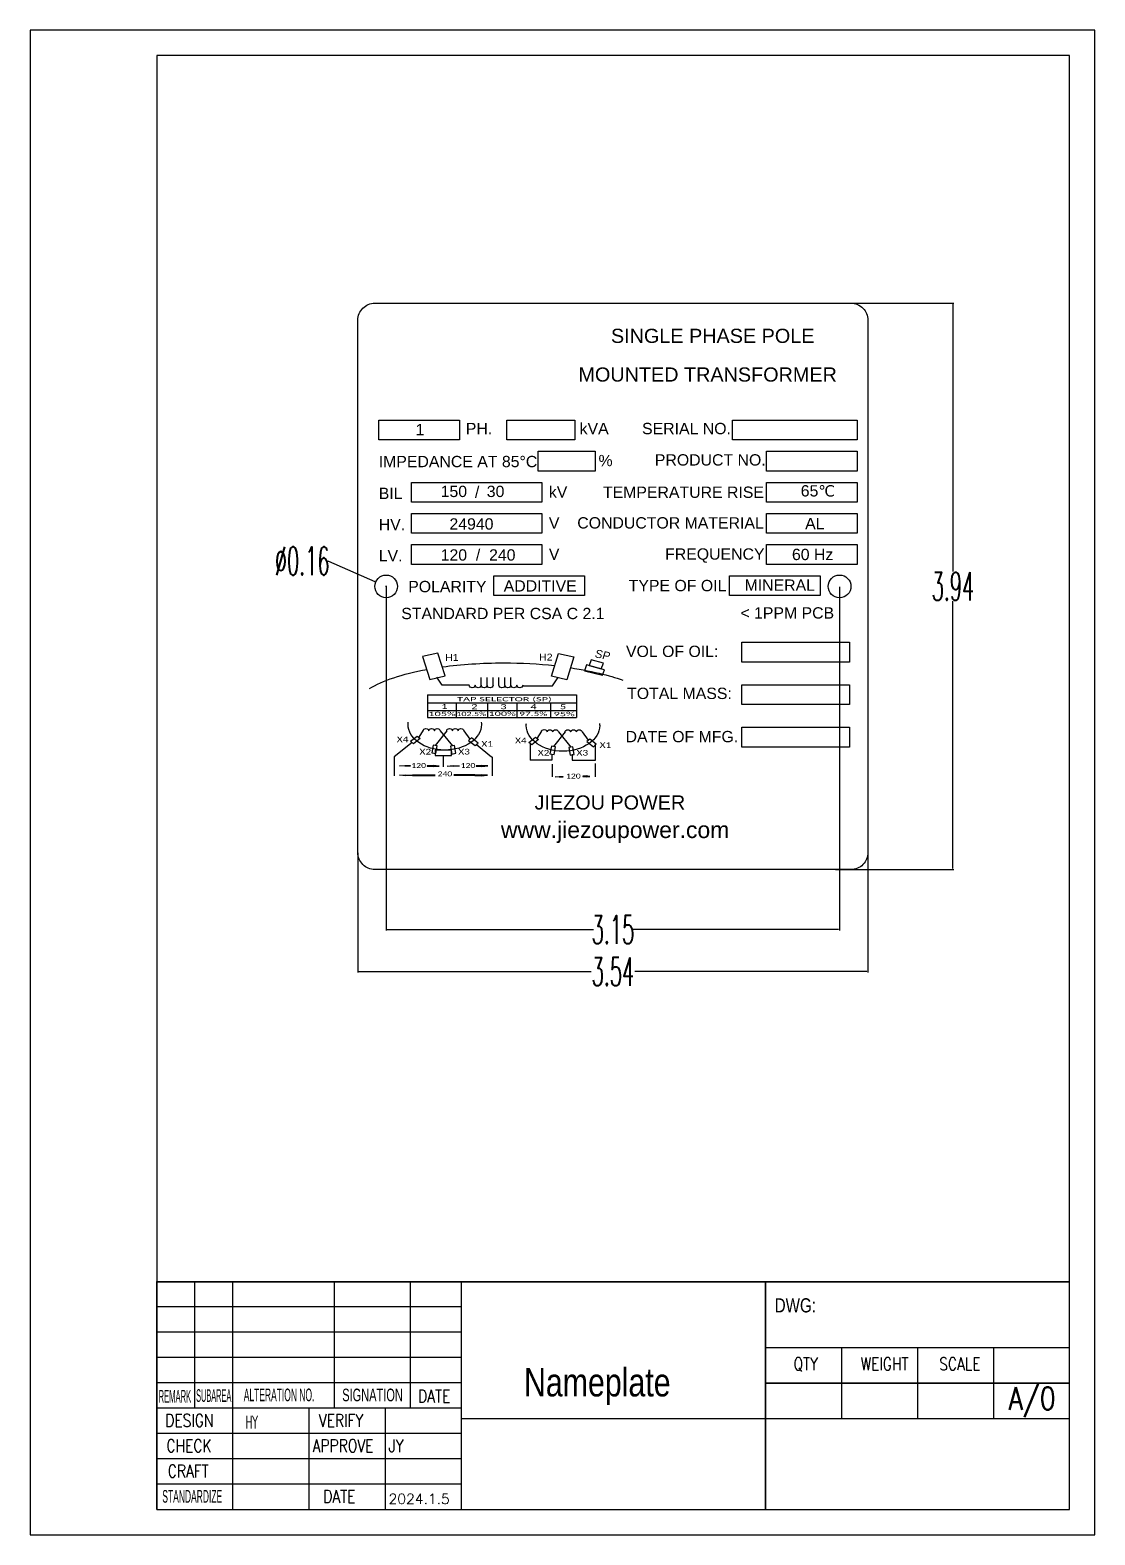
# Model space of a CAD drawing. Extents: x 4438 to 384502, y -178203 to -21188.
# Drawn here: x 377932.1 to 378119.9, y -171679 to -171413.3 of the extents above; entities that cross this region are included whole.
import ezdxf

# ---------------------------------------------------------------- set-up
doc = ezdxf.new("R2010")
doc.units = 0
doc.header["$LTSCALE"] = 8
doc.header["$MEASUREMENT"] = 0
doc.layers.get('0').update_dxf_attribs({"linetype": 'CONTINUOUS'})
doc.layers.get('DEFPOINTS').update_dxf_attribs({"linetype": 'CONTINUOUS'})
for name, color, linetype in [('C00-00-00', 7, 'CONTINUOUS'), ('INTE_THICK', 7, 'CONTINUOUS'), ('layer 1', 7, 'CONTINUOUS')]:
    doc.layers.add(name, color=color, linetype=linetype)
for name, color, linetype, lineweight in [('标注', 7, 'CONTINUOUS', 20), ('标注、文本', 3, 'CONTINUOUS', 25), ('粗实线层', 7, 'CONTINUOUS', 50)]:
    doc.layers.add(name, color=color, linetype=linetype, lineweight=lineweight)
doc.styles.add('1', font='arial.ttf', dxfattribs={"height": 1})
doc.styles.add('2', font='calibri.ttf', dxfattribs={"height": 1})
doc.styles.get("Standard").update_dxf_attribs({"font": 'txt.shx', "width": 0.5, "bigfont": 'intecad.shx'})
doc.styles.add('TEXTSTYLE_3', font='txt', dxfattribs={"width": 0.8})
doc.styles.add('TEXTSTYLE_4', font='txt', dxfattribs={"width": 0.65})
doc.styles.add('TEXTSTYLE_5', font='txt', dxfattribs={"width": 0.45})
doc.styles.add('TEXTSTYLE_7', font='txt', dxfattribs={"width": 0.75})
doc.dimstyles.new('文字', dxfattribs={"dimtxt": 5, "dimasz": 0.18, "dimexe": 0.18, "dimexo": 0.0625, "dimgap": 0.09, "dimtad": 0, "dimtih": 1, "dimtoh": 1, "dimdec": 4, "dimzin": 0, "dimdsep": 46, "dimtxsty": 'Standard', "dimcen": 0.09, "dimadec": 0, "dimazin": 0, "dimtfac": 1, "dimtdec": 4, "dimtofl": 0, "dimtmove": 0, "dimatfit": 3, "dimfxl": 0, "dimtolj": 1, "dimtzin": 0, "dimarcsym": 0})

# ---------------------------------------------------------------- blocks, each defined once
blk = doc.blocks.new('*D63')
at = {"layer": 'DEFPOINTS', "color": 0}
for p in [(377989.91, -171558.52), (378079.91, -171558.52), (378079.91, -171579.53)]:
    blk.add_point(p, dxfattribs=at)
at = {"layer": '标注', "color": 0, "lineweight": -2, "ltscale": 0.5}
for p, q in [((377989.91, -171558.59), (377989.91, -171579.71)), ((378079.91, -171558.59), (378079.91, -171579.71)), ((377990.09, -171579.53), (378031.07, -171579.53)), ((378079.73, -171579.53), (378038.75, -171579.53))]:
    blk.add_line(p, q, dxfattribs=at)
at = {"layer": '标注', "color": 0}
for points in [[(377990.09, -171579.5), (377990.09, -171579.56), (377989.91, -171579.53)], [(378079.73, -171579.56), (378079.73, -171579.5), (378079.91, -171579.53)]]:
    blk.add_solid(points, dxfattribs=at)
at = {"layer": '标注', "color": 0, "insert": (378034.91, -171579.53), "char_height": 5, "attachment_point": 5}
blk.add_mtext('\\A1;3.54', dxfattribs=at)
blk = doc.blocks.new('*D86')
at = {"layer": 'DEFPOINTS', "color": 0}
for p in [(378074.13, -171461.52), (378094.9, -171461.52), (378074.13, -171561.52)]:
    blk.add_point(p, dxfattribs=at)
at = {"layer": '标注', "color": 0, "lineweight": -2, "ltscale": 0.5}
for p, q in [((378074.19, -171461.52), (378095.08, -171461.52)), ((378094.9, -171461.7), (378094.9, -171508.93)), ((378094.9, -171561.34), (378094.9, -171514.11)), ((378074.19, -171561.52), (378095.08, -171561.52))]:
    blk.add_line(p, q, dxfattribs=at)
at = {"layer": '标注', "color": 0}
for points in [[(378094.93, -171461.7), (378094.87, -171461.7), (378094.9, -171461.52)], [(378094.87, -171561.34), (378094.93, -171561.34), (378094.9, -171561.52)]]:
    blk.add_solid(points, dxfattribs=at)
at = {"layer": '标注', "color": 0, "insert": (378094.9, -171511.52), "char_height": 5, "attachment_point": 5}
blk.add_mtext('\\A1;3.94', dxfattribs=at)
blk = doc.blocks.new('*D87')
at = {"layer": 'DEFPOINTS', "color": 0}
for p in [(377994.91, -171511.52), (378074.91, -171511.52), (378074.91, -171572.13)]:
    blk.add_point(p, dxfattribs=at)
at = {"layer": '标注', "color": 0, "lineweight": -2, "ltscale": 0.5}
for p, q in [((377994.91, -171511.59), (377994.91, -171572.31)), ((378074.91, -171511.59), (378074.91, -171572.31)), ((377995.09, -171572.13), (378031.48, -171572.13)), ((378074.73, -171572.13), (378038.33, -171572.13))]:
    blk.add_line(p, q, dxfattribs=at)
at = {"layer": '标注', "color": 0}
for points in [[(377995.09, -171572.1), (377995.09, -171572.16), (377994.91, -171572.13)], [(378074.73, -171572.16), (378074.73, -171572.1), (378074.91, -171572.13)]]:
    blk.add_solid(points, dxfattribs=at)
at = {"layer": '标注', "color": 0, "insert": (378034.91, -171572.13), "char_height": 5, "attachment_point": 5}
blk.add_mtext('\\A1;3.15', dxfattribs=at)
blk = doc.blocks.new('*D88')
at = {"layer": 'DEFPOINTS', "color": 0}
for p in [(377993.08, -171510.72), (377996.74, -171512.33)]:
    blk.add_point(p, dxfattribs=at)
at = {"layer": '标注', "color": 0, "lineweight": -2, "ltscale": 0.5}
for p, q in [((377984.56, -171507.06), (377984.74, -171507.06)), ((377984.74, -171507.06), (377992.91, -171510.65)), ((377994.82, -171511.52), (377995, -171511.52)), ((377994.91, -171511.61), (377994.91, -171511.43))]:
    blk.add_line(p, q, dxfattribs=at)
at = {"layer": '标注', "color": 0}
blk.add_solid([(377992.9, -171510.67), (377992.92, -171510.62), (377993.08, -171510.72)], dxfattribs=at)
at = {"layer": '标注', "color": 0, "insert": (377980.09, -171507.06), "char_height": 5, "attachment_point": 5}
blk.add_mtext('\\A1;%%C0.16', dxfattribs=at)

msp = doc.modelspace()

# ---------------------------------------------------------------- linework, layer by layer
for p, q in [((378002.181, -171530.69), (378002.181, -171534.7)), ((378002.181, -171532.112), (378028.516, -171532.112)), ((378007.294, -171534.7), (378007.294, -171532.112)), ((378012.815, -171534.7), (378012.815, -171532.112)), ((378018.002, -171534.7), (378018.002, -171532.112)), ((378023.901, -171532.112), (378023.901, -171534.7)), ((378002.181, -171533.441), (378028.516, -171533.441)), ((378002.181, -171534.7), (378028.516, -171534.7))]:
    msp.add_line(p, q)
at = {"color": 7, "linetype": 'Continuous'}
for p, q in [((377954.446, -171634.333), (378115.473, -171634.333)), ((377954.451, -171634.269), (378115.479, -171634.269)), ((377954.451, -171674.526), (377954.451, -171634.269)), ((377961.161, -171656.634), (377961.161, -171634.269)), ((377967.87, -171674.526), (377967.87, -171634.269)), ((377985.762, -171656.634), (377985.762, -171634.269)), ((377999.181, -171656.634), (377999.181, -171634.269)), ((378008.127, -171634.269), (378008.127, -171674.526)), ((378008.146, -171634.296), (378008.146, -171674.553)), ((378008.146, -171634.296), (378115.497, -171634.296)), ((378061.803, -171674.526), (378061.803, -171634.269)), ((378061.822, -171634.296), (378061.822, -171674.553)), ((378008.127, -171638.742), (377954.451, -171638.742)), ((378008.127, -171643.215), (377954.451, -171643.215)), ((378061.803, -171645.899), (378115.479, -171645.899)), ((378061.822, -171645.926), (378115.497, -171645.926)), ((378075.222, -171645.899), (378075.222, -171658.423)), ((378075.241, -171645.926), (378075.241, -171658.451)), ((378088.641, -171645.899), (378088.641, -171658.423)), ((378088.66, -171645.926), (378088.66, -171658.451)), ((378102.06, -171645.899), (378102.06, -171658.423)), ((378102.079, -171645.926), (378102.079, -171658.451)), ((378008.127, -171647.688), (377954.451, -171647.688)), ((378008.127, -171652.161), (377954.451, -171652.161)), ((378061.803, -171652.161), (378115.479, -171652.161)), ((378061.822, -171652.188), (378115.497, -171652.188)), ((378008.127, -171656.634), (377954.451, -171656.634)), ((377981.289, -171656.634), (377981.289, -171674.526)), ((377994.708, -171656.634), (377994.708, -171674.526)), ((378008.127, -171658.423), (378115.479, -171658.423)), ((378008.146, -171658.451), (378115.497, -171658.451)), ((378008.127, -171661.107), (377954.451, -171661.107)), ((378008.127, -171665.58), (377954.451, -171665.58)), ((378008.127, -171670.053), (377954.451, -171670.053))]:
    msp.add_line(p, q, dxfattribs=at)
at = {"color": 7}
msp.add_lwpolyline([(378002.181, -171530.69), (378028.516, -171530.69), (378028.516, -171534.7)], dxfattribs=at)
at = {"lineweight": 30}
for points in [[(378031.099, -171524.524), (378031.099, -171524.524), (378033.222, -171525.114), (378033.222, -171525.114), (378033.222, -171525.114), (378033.222, -171525.114), (378032.847, -171526.099), (378032.847, -171526.099), (378032.847, -171526.099), (378032.847, -171526.099), (378030.724, -171525.51), (378030.724, -171525.51), (378030.724, -171525.51), (378030.724, -171525.51), (378031.099, -171524.524), (378031.099, -171524.524)], [(378030.272, -171525.384), (378030.272, -171525.384), (378033.415, -171526.257), (378033.415, -171526.257), (378033.415, -171526.257), (378033.415, -171526.257), (378033.062, -171527.187), (378033.062, -171527.187), (378033.062, -171527.187), (378033.062, -171527.187), (378029.881, -171526.414), (378029.881, -171526.414), (378029.881, -171526.414), (378029.881, -171526.414), (378030.272, -171525.384), (378030.272, -171525.384)]]:
    msp.add_open_spline(points, degree=3, knots=[0, 0, 0, 0, 0.25, 0.25, 0.25, 0.25, 0.5, 0.5, 0.5, 0.5, 0.75, 0.75, 0.75, 0.75, 1, 1, 1, 1], dxfattribs=at)
at = {"layer": 'C00-00-00', "lineweight": 25}
msp.add_lwpolyline([(377992.907, -171461.523), (378076.907, -171461.523, -0.4142136), (378079.907, -171464.523), (378079.907, -171558.523, -0.4142136), (378076.907, -171561.523), (377992.907, -171561.523, -0.4142136), (377989.907, -171558.523), (377989.907, -171464.523, -0.4142136)], format="xyb", close=True, dxfattribs=at)
for points in [[(377993.619, -171482.162), (378007.864, -171482.162), (378007.864, -171485.662), (377993.619, -171485.662)], [(378016.199, -171482.162), (378028.199, -171482.162), (378028.199, -171485.662), (378016.199, -171485.662)], [(378056.013, -171482.162), (378078.013, -171482.162), (378078.013, -171485.662), (378056.013, -171485.662)], [(378021.752, -171487.662), (378031.752, -171487.662), (378031.752, -171491.162), (378021.752, -171491.162)], [(378062.013, -171487.662), (378078.013, -171487.662), (378078.013, -171491.162), (378062.013, -171491.162)], [(377999.354, -171493.162), (378022.354, -171493.162), (378022.354, -171496.662), (377999.354, -171496.662)], [(378062.013, -171493.162), (378078.013, -171493.162), (378078.013, -171496.662), (378062.013, -171496.662)], [(377999.354, -171498.662), (378022.354, -171498.662), (378022.354, -171502.162), (377999.354, -171502.162)], [(378062.013, -171498.662), (378078.013, -171498.662), (378078.013, -171502.162), (378062.013, -171502.162)], [(377999.354, -171504.162), (378022.354, -171504.162), (378022.354, -171507.662), (377999.354, -171507.662)], [(378062.013, -171504.162), (378078.013, -171504.162), (378078.013, -171507.662), (378062.013, -171507.662)], [(378013.927, -171509.662), (378029.927, -171509.662), (378029.927, -171513.162), (378013.927, -171513.162)], [(378055.475, -171509.662), (378071.475, -171509.662), (378071.475, -171513.162), (378055.475, -171513.162)], [(378057.638, -171521.401), (378076.638, -171521.401), (378076.638, -171524.901), (378057.638, -171524.901)], [(378057.638, -171528.901), (378076.638, -171528.901), (378076.638, -171532.401), (378057.638, -171532.401)], [(378057.638, -171536.401), (378076.638, -171536.401), (378076.638, -171539.901), (378057.638, -171539.901)]]:
    msp.add_lwpolyline(points, close=True, dxfattribs=at)
for centre in [(377994.907, -171511.523), (378074.907, -171511.523)]:
    msp.add_circle(centre, 2, dxfattribs=at)
at = {"layer": 'INTE_THICK'}
for p, q in [((378115.473, -171417.785), (377954.451, -171417.785)), ((377954.451, -171417.785), (377954.451, -171674.526)), ((378115.473, -171674.526), (378115.473, -171417.785)), ((377954.451, -171674.526), (378115.473, -171674.526))]:
    msp.add_line(p, q, dxfattribs=at)
at = {"layer": 'layer 1', "color": 7, "lineweight": 25}
for p, q in [((378011.683, -171528.989), (378011.683, -171527.622)), ((378012.733, -171528.984), (378012.733, -171527.616)), ((378013.757, -171528.984), (378013.757, -171527.616)), ((378014.807, -171528.984), (378014.807, -171527.616)), ((378015.857, -171528.984), (378015.857, -171527.616)), ((378016.907, -171528.989), (378016.907, -171527.622))]:
    msp.add_line(p, q, dxfattribs=at)
msp.add_lwpolyline([(378003.573, -171541.401), (378006.429, -171541.401), (378006.429, -171540.469), (378003.573, -171540.469), (378003.573, -171541.401)], close=True, dxfattribs=at)
for points, knots in [([(378001.331, -171523.927), (378001.331, -171523.927), (378004.032, -171523.308), (378004.032, -171523.308), (378004.032, -171523.308), (378004.032, -171523.308), (378005.299, -171527.349), (378005.299, -171527.349), (378005.299, -171527.349), (378005.299, -171527.349), (378002.598, -171527.968), (378002.598, -171527.968), (378002.598, -171527.968), (378002.598, -171527.968), (378001.331, -171523.927), (378001.331, -171523.927)], [0, 0, 0, 0, 0.25, 0.25, 0.25, 0.25, 0.5, 0.5, 0.5, 0.5, 0.75, 0.75, 0.75, 0.75, 1, 1, 1, 1]), ([(378024.053, -171527.407), (378024.053, -171527.407), (378026.754, -171528.026), (378026.754, -171528.026), (378026.754, -171528.026), (378026.754, -171528.026), (378028.021, -171523.985), (378028.021, -171523.985), (378028.021, -171523.985), (378028.021, -171523.985), (378025.32, -171523.366), (378025.32, -171523.366), (378025.32, -171523.366), (378025.32, -171523.366), (378024.053, -171527.407), (378024.053, -171527.407)], [0, 0, 0, 0, 0.25, 0.25, 0.25, 0.25, 0.5, 0.5, 0.5, 0.5, 0.75, 0.75, 0.75, 0.75, 1, 1, 1, 1]), ([(378004.851, -171525.744), (378008.143, -171525.292), (378011.798, -171525.04), (378015.646, -171525.04), (378015.646, -171525.04), (378018.794, -171525.04), (378021.812, -171525.208), (378024.608, -171525.517)], [0, 0, 0, 0, 0.5, 0.5, 0.5, 0.5, 1, 1, 1, 1]), ([(378010.612, -171528.984), (378010.612, -171529.232), (378010.378, -171529.432), (378010.088, -171529.432), (378010.088, -171529.432), (378009.798, -171529.432), (378009.564, -171529.232), (378009.564, -171528.984)], [0, 0, 0, 0, 0.5, 0.5, 0.5, 0.5, 1, 1, 1, 1]), ([(378011.661, -171528.984), (378011.661, -171529.232), (378011.426, -171529.432), (378011.137, -171529.432), (378011.137, -171529.432), (378010.847, -171529.432), (378010.612, -171529.232), (378010.612, -171528.984)], [0, 0, 0, 0, 0.5, 0.5, 0.5, 0.5, 1, 1, 1, 1]), ([(378012.71, -171528.984), (378012.71, -171529.232), (378012.475, -171529.432), (378012.185, -171529.432), (378012.185, -171529.432), (378011.896, -171529.432), (378011.661, -171529.232), (378011.661, -171528.984)], [0, 0, 0, 0, 0.5, 0.5, 0.5, 0.5, 1, 1, 1, 1]), ([(378013.758, -171528.984), (378013.758, -171529.232), (378013.524, -171529.432), (378013.234, -171529.432), (378013.234, -171529.432), (378012.945, -171529.432), (378012.71, -171529.232), (378012.71, -171528.984)], [0, 0, 0, 0, 0.5, 0.5, 0.5, 0.5, 1, 1, 1, 1]), ([(378015.856, -171528.984), (378015.856, -171529.232), (378015.621, -171529.432), (378015.331, -171529.432), (378015.331, -171529.432), (378015.042, -171529.432), (378014.807, -171529.232), (378014.807, -171528.984)], [0, 0, 0, 0, 0.5, 0.5, 0.5, 0.5, 1, 1, 1, 1]), ([(378016.904, -171528.984), (378016.904, -171529.232), (378016.67, -171529.432), (378016.38, -171529.432), (378016.38, -171529.432), (378016.091, -171529.432), (378015.856, -171529.232), (378015.856, -171528.984)], [0, 0, 0, 0, 0.5, 0.5, 0.5, 0.5, 1, 1, 1, 1]), ([(378017.953, -171528.984), (378017.953, -171529.232), (378017.718, -171529.432), (378017.429, -171529.432), (378017.429, -171529.432), (378017.139, -171529.432), (378016.904, -171529.232), (378016.904, -171528.984)], [0, 0, 0, 0, 0.5, 0.5, 0.5, 0.5, 1, 1, 1, 1]), ([(378019.002, -171528.984), (378019.002, -171529.232), (378018.767, -171529.432), (378018.477, -171529.432), (378018.477, -171529.432), (378018.188, -171529.432), (378017.953, -171529.232), (378017.953, -171528.984)], [0, 0, 0, 0, 0.5, 0.5, 0.5, 0.5, 1, 1, 1, 1]), ([(378011.691, -171535.527), (378011.705, -171535.648), (378011.712, -171535.771), (378011.712, -171535.895), (378011.712, -171535.895), (378011.712, -171538.4), (378008.813, -171540.431), (378005.239, -171540.431), (378005.239, -171540.431), (378001.664, -171540.431), (377998.766, -171538.4), (377998.766, -171535.895), (377998.766, -171535.895), (377998.766, -171535.771), (377998.773, -171535.648), (377998.787, -171535.527)], [0, 0, 0, 0, 0.25, 0.25, 0.25, 0.25, 0.5, 0.5, 0.5, 0.5, 0.75, 0.75, 0.75, 0.75, 1, 1, 1, 1]), ([(378001.427, -171537.018), (378001.427, -171536.799), (378001.652, -171536.621), (378001.93, -171536.621), (378001.93, -171536.621), (378002.208, -171536.621), (378002.434, -171536.799), (378002.434, -171537.018)], [0, 0, 0, 0, 0.5, 0.5, 0.5, 0.5, 1, 1, 1, 1]), ([(378002.418, -171537.029), (378002.418, -171536.81), (378002.644, -171536.632), (378002.922, -171536.632), (378002.922, -171536.632), (378003.2, -171536.632), (378003.425, -171536.81), (378003.425, -171537.029)], [0, 0, 0, 0, 0.5, 0.5, 0.5, 0.5, 1, 1, 1, 1]), ([(378003.425, -171537.029), (378003.425, -171536.81), (378003.651, -171536.632), (378003.929, -171536.632), (378003.929, -171536.632), (378004.207, -171536.632), (378004.432, -171536.81), (378004.432, -171537.029)], [0, 0, 0, 0, 0.5, 0.5, 0.5, 0.5, 1, 1, 1, 1]), ([(378005.598, -171537.029), (378005.598, -171536.81), (378005.824, -171536.632), (378006.102, -171536.632), (378006.102, -171536.632), (378006.38, -171536.632), (378006.605, -171536.81), (378006.605, -171537.029)], [0, 0, 0, 0, 0.5, 0.5, 0.5, 0.5, 1, 1, 1, 1]), ([(378006.59, -171537.04), (378006.59, -171536.821), (378006.815, -171536.643), (378007.093, -171536.643), (378007.093, -171536.643), (378007.372, -171536.643), (378007.597, -171536.821), (378007.597, -171537.04)], [0, 0, 0, 0, 0.5, 0.5, 0.5, 0.5, 1, 1, 1, 1]), ([(378007.597, -171537.04), (378007.597, -171536.821), (378007.822, -171536.643), (378008.1, -171536.643), (378008.1, -171536.643), (378008.379, -171536.643), (378008.604, -171536.821), (378008.604, -171537.04)], [0, 0, 0, 0, 0.5, 0.5, 0.5, 0.5, 1, 1, 1, 1]), ([(378032.556, -171535.724), (378032.57, -171535.846), (378032.577, -171535.968), (378032.577, -171536.092), (378032.577, -171536.092), (378032.577, -171538.597), (378029.678, -171540.629), (378026.103, -171540.629), (378026.103, -171540.629), (378022.529, -171540.629), (378019.63, -171538.597), (378019.63, -171536.092), (378019.63, -171536.092), (378019.63, -171535.968), (378019.637, -171535.846), (378019.651, -171535.724)], [0, 0, 0, 0, 0.25, 0.25, 0.25, 0.25, 0.5, 0.5, 0.5, 0.5, 0.75, 0.75, 0.75, 0.75, 1, 1, 1, 1]), ([(378022.291, -171537.216), (378022.291, -171536.996), (378022.517, -171536.819), (378022.795, -171536.819), (378022.795, -171536.819), (378023.073, -171536.819), (378023.298, -171536.996), (378023.298, -171537.216)], [0, 0, 0, 0, 0.5, 0.5, 0.5, 0.5, 1, 1, 1, 1]), ([(378023.283, -171537.226), (378023.283, -171537.007), (378023.508, -171536.829), (378023.786, -171536.829), (378023.786, -171536.829), (378024.064, -171536.829), (378024.29, -171537.007), (378024.29, -171537.226)], [0, 0, 0, 0, 0.5, 0.5, 0.5, 0.5, 1, 1, 1, 1]), ([(378024.29, -171537.226), (378024.29, -171537.007), (378024.515, -171536.829), (378024.793, -171536.829), (378024.793, -171536.829), (378025.072, -171536.829), (378025.297, -171537.007), (378025.297, -171537.226)], [0, 0, 0, 0, 0.5, 0.5, 0.5, 0.5, 1, 1, 1, 1]), ([(378026.463, -171537.226), (378026.463, -171537.007), (378026.689, -171536.829), (378026.967, -171536.829), (378026.967, -171536.829), (378027.245, -171536.829), (378027.47, -171537.007), (378027.47, -171537.226)], [0, 0, 0, 0, 0.5, 0.5, 0.5, 0.5, 1, 1, 1, 1]), ([(378027.455, -171537.237), (378027.455, -171537.018), (378027.68, -171536.84), (378027.958, -171536.84), (378027.958, -171536.84), (378028.236, -171536.84), (378028.462, -171537.018), (378028.462, -171537.237)], [0, 0, 0, 0, 0.5, 0.5, 0.5, 0.5, 1, 1, 1, 1]), ([(378028.462, -171537.237), (378028.462, -171537.018), (378028.687, -171536.84), (378028.965, -171536.84), (378028.965, -171536.84), (378029.243, -171536.84), (378029.469, -171537.018), (378029.469, -171537.237)], [0, 0, 0, 0, 0.5, 0.5, 0.5, 0.5, 1, 1, 1, 1]), ([(378000.902, -171538.387), (378000.902, -171538.387), (378000.378, -171537.947), (378000.378, -171537.947), (378000.378, -171537.947), (378000.378, -171537.947), (377999.21, -171538.869), (377999.21, -171538.869), (377999.21, -171538.869), (377999.21, -171538.869), (377999.734, -171539.309), (377999.734, -171539.309), (377999.734, -171539.309), (377999.734, -171539.309), (378000.902, -171538.387), (378000.902, -171538.387)], [0, 0, 0, 0, 0.25, 0.25, 0.25, 0.25, 0.5, 0.5, 0.5, 0.5, 0.75, 0.75, 0.75, 0.75, 1, 1, 1, 1]), ([(378003.185, -171539.546), (378003.185, -171539.546), (378003.894, -171539.671), (378003.894, -171539.671), (378003.894, -171539.671), (378003.894, -171539.671), (378003.653, -171541.036), (378003.653, -171541.036), (378003.653, -171541.036), (378003.653, -171541.036), (378002.945, -171540.911), (378002.945, -171540.911), (378002.945, -171540.911), (378002.945, -171540.911), (378003.185, -171539.546), (378003.185, -171539.546)], [0, 0, 0, 0, 0.25, 0.25, 0.25, 0.25, 0.5, 0.5, 0.5, 0.5, 0.75, 0.75, 0.75, 0.75, 1, 1, 1, 1]), ([(378006.272, -171539.765), (378006.272, -171539.765), (378006.981, -171539.64), (378006.981, -171539.64), (378006.981, -171539.64), (378006.981, -171539.64), (378007.221, -171541.005), (378007.221, -171541.005), (378007.221, -171541.005), (378007.221, -171541.005), (378006.513, -171541.13), (378006.513, -171541.13), (378006.513, -171541.13), (378006.513, -171541.13), (378006.272, -171539.765), (378006.272, -171539.765)], [0, 0, 0, 0, 0.25, 0.25, 0.25, 0.25, 0.5, 0.5, 0.5, 0.5, 0.75, 0.75, 0.75, 0.75, 1, 1, 1, 1]), ([(378009.428, -171538.721), (378009.428, -171538.721), (378009.953, -171538.281), (378009.953, -171538.281), (378009.953, -171538.281), (378009.953, -171538.281), (378011.121, -171539.202), (378011.121, -171539.202), (378011.121, -171539.202), (378011.121, -171539.202), (378010.597, -171539.642), (378010.597, -171539.642), (378010.597, -171539.642), (378010.597, -171539.642), (378009.428, -171538.721), (378009.428, -171538.721)], [0, 0, 0, 0, 0.25, 0.25, 0.25, 0.25, 0.5, 0.5, 0.5, 0.5, 0.75, 0.75, 0.75, 0.75, 1, 1, 1, 1]), ([(378021.767, -171538.585), (378021.767, -171538.585), (378021.242, -171538.145), (378021.242, -171538.145), (378021.242, -171538.145), (378021.242, -171538.145), (378020.074, -171539.066), (378020.074, -171539.066), (378020.074, -171539.066), (378020.074, -171539.066), (378020.599, -171539.506), (378020.599, -171539.506), (378020.599, -171539.506), (378020.599, -171539.506), (378021.767, -171538.585), (378021.767, -171538.585)], [0, 0, 0, 0, 0.25, 0.25, 0.25, 0.25, 0.5, 0.5, 0.5, 0.5, 0.75, 0.75, 0.75, 0.75, 1, 1, 1, 1]), ([(378024.05, -171539.743), (378024.05, -171539.743), (378024.758, -171539.868), (378024.758, -171539.868), (378024.758, -171539.868), (378024.758, -171539.868), (378024.518, -171541.233), (378024.518, -171541.233), (378024.518, -171541.233), (378024.518, -171541.233), (378023.809, -171541.108), (378023.809, -171541.108), (378023.809, -171541.108), (378023.809, -171541.108), (378024.05, -171539.743), (378024.05, -171539.743)], [0, 0, 0, 0, 0.25, 0.25, 0.25, 0.25, 0.5, 0.5, 0.5, 0.5, 0.75, 0.75, 0.75, 0.75, 1, 1, 1, 1]), ([(378027.137, -171539.962), (378027.137, -171539.962), (378027.845, -171539.838), (378027.845, -171539.838), (378027.845, -171539.838), (378027.845, -171539.838), (378028.086, -171541.203), (378028.086, -171541.203), (378028.086, -171541.203), (378028.086, -171541.203), (378027.378, -171541.327), (378027.378, -171541.327), (378027.378, -171541.327), (378027.378, -171541.327), (378027.137, -171539.962), (378027.137, -171539.962)], [0, 0, 0, 0, 0.25, 0.25, 0.25, 0.25, 0.5, 0.5, 0.5, 0.5, 0.75, 0.75, 0.75, 0.75, 1, 1, 1, 1]), ([(378030.293, -171538.918), (378030.293, -171538.918), (378030.817, -171538.478), (378030.817, -171538.478), (378030.817, -171538.478), (378030.817, -171538.478), (378031.985, -171539.4), (378031.985, -171539.4), (378031.985, -171539.4), (378031.985, -171539.4), (378031.461, -171539.839), (378031.461, -171539.839), (378031.461, -171539.839), (378031.461, -171539.839), (378030.293, -171538.918), (378030.293, -171538.918)], [0, 0, 0, 0, 0.25, 0.25, 0.25, 0.25, 0.5, 0.5, 0.5, 0.5, 0.75, 0.75, 0.75, 0.75, 1, 1, 1, 1]), ([(377999.133, -171543.174), (377999.133, -171543.174), (377998.189, -171543.174), (377998.189, -171543.174), (377998.189, -171543.174), (377998.189, -171543.174), (377998.189, -171543.134), (377998.189, -171543.134), (377998.189, -171543.134), (377998.189, -171543.134), (377997.244, -171543.215), (377997.244, -171543.215), (377997.244, -171543.215), (377997.244, -171543.215), (377998.189, -171543.296), (377998.189, -171543.296), (377998.189, -171543.296), (377998.189, -171543.296), (377998.189, -171543.255), (377998.189, -171543.255), (377998.189, -171543.255), (377998.189, -171543.255), (377999.133, -171543.255), (377999.133, -171543.255), (377999.133, -171543.255), (377999.133, -171543.255), (377999.133, -171543.174), (377999.133, -171543.174)], [0, 0, 0, 0, 0.1428571, 0.1428571, 0.1428571, 0.1428571, 0.2857143, 0.2857143, 0.2857143, 0.2857143, 0.4285714, 0.4285714, 0.4285714, 0.4285714, 0.5714286, 0.5714286, 0.5714286, 0.5714286, 0.7142857, 0.7142857, 0.7142857, 0.7142857, 0.8571429, 0.8571429, 0.8571429, 0.8571429, 1, 1, 1, 1]), ([(377999.485, -171544.846), (377999.485, -171544.846), (377998.376, -171544.846), (377998.376, -171544.846), (377998.376, -171544.846), (377998.376, -171544.846), (377998.376, -171544.805), (377998.376, -171544.805), (377998.376, -171544.805), (377998.376, -171544.805), (377997.268, -171544.887), (377997.268, -171544.887), (377997.268, -171544.887), (377997.268, -171544.887), (377998.376, -171544.968), (377998.376, -171544.968), (377998.376, -171544.968), (377998.376, -171544.968), (377998.376, -171544.927), (377998.376, -171544.927), (377998.376, -171544.927), (377998.376, -171544.927), (377999.485, -171544.927), (377999.485, -171544.927), (377999.485, -171544.927), (377999.485, -171544.927), (377999.485, -171544.846), (377999.485, -171544.846)], [0, 0, 0, 0, 0.1428571, 0.1428571, 0.1428571, 0.1428571, 0.2857143, 0.2857143, 0.2857143, 0.2857143, 0.4285714, 0.4285714, 0.4285714, 0.4285714, 0.5714286, 0.5714286, 0.5714286, 0.5714286, 0.7142857, 0.7142857, 0.7142857, 0.7142857, 0.8571429, 0.8571429, 0.8571429, 0.8571429, 1, 1, 1, 1]), ([(378002.116, -171543.204), (378002.116, -171543.204), (378003.177, -171543.204), (378003.177, -171543.204), (378003.177, -171543.204), (378003.177, -171543.204), (378003.177, -171543.163), (378003.177, -171543.163), (378003.177, -171543.163), (378003.177, -171543.163), (378004.237, -171543.245), (378004.237, -171543.245), (378004.237, -171543.245), (378004.237, -171543.245), (378003.177, -171543.326), (378003.177, -171543.326), (378003.177, -171543.326), (378003.177, -171543.326), (378003.177, -171543.285), (378003.177, -171543.285), (378003.177, -171543.285), (378003.177, -171543.285), (378002.116, -171543.285), (378002.116, -171543.285), (378002.116, -171543.285), (378002.116, -171543.285), (378002.116, -171543.204), (378002.116, -171543.204)], [0, 0, 0, 0, 0.1428571, 0.1428571, 0.1428571, 0.1428571, 0.2857143, 0.2857143, 0.2857143, 0.2857143, 0.4285714, 0.4285714, 0.4285714, 0.4285714, 0.5714286, 0.5714286, 0.5714286, 0.5714286, 0.7142857, 0.7142857, 0.7142857, 0.7142857, 0.8571429, 0.8571429, 0.8571429, 0.8571429, 1, 1, 1, 1]), ([(378007.792, -171543.217), (378007.792, -171543.217), (378006.732, -171543.217), (378006.732, -171543.217), (378006.732, -171543.217), (378006.732, -171543.217), (378006.732, -171543.176), (378006.732, -171543.176), (378006.732, -171543.176), (378006.732, -171543.176), (378005.672, -171543.258), (378005.672, -171543.258), (378005.672, -171543.258), (378005.672, -171543.258), (378006.732, -171543.339), (378006.732, -171543.339), (378006.732, -171543.339), (378006.732, -171543.339), (378006.732, -171543.298), (378006.732, -171543.298), (378006.732, -171543.298), (378006.732, -171543.298), (378007.792, -171543.298), (378007.792, -171543.298), (378007.792, -171543.298), (378007.792, -171543.298), (378007.792, -171543.217), (378007.792, -171543.217)], [0, 0, 0, 0, 0.1428571, 0.1428571, 0.1428571, 0.1428571, 0.2857143, 0.2857143, 0.2857143, 0.2857143, 0.4285714, 0.4285714, 0.4285714, 0.4285714, 0.5714286, 0.5714286, 0.5714286, 0.5714286, 0.7142857, 0.7142857, 0.7142857, 0.7142857, 0.8571429, 0.8571429, 0.8571429, 0.8571429, 1, 1, 1, 1]), ([(378010.574, -171544.838), (378010.574, -171544.838), (378011.682, -171544.838), (378011.682, -171544.838), (378011.682, -171544.838), (378011.682, -171544.838), (378011.682, -171544.798), (378011.682, -171544.798), (378011.682, -171544.798), (378011.682, -171544.798), (378012.791, -171544.879), (378012.791, -171544.879), (378012.791, -171544.879), (378012.791, -171544.879), (378011.682, -171544.96), (378011.682, -171544.96), (378011.682, -171544.96), (378011.682, -171544.96), (378011.682, -171544.919), (378011.682, -171544.919), (378011.682, -171544.919), (378011.682, -171544.919), (378010.574, -171544.919), (378010.574, -171544.919), (378010.574, -171544.919), (378010.574, -171544.919), (378010.574, -171544.838), (378010.574, -171544.838)], [0, 0, 0, 0, 0.1428571, 0.1428571, 0.1428571, 0.1428571, 0.2857143, 0.2857143, 0.2857143, 0.2857143, 0.4285714, 0.4285714, 0.4285714, 0.4285714, 0.5714286, 0.5714286, 0.5714286, 0.5714286, 0.7142857, 0.7142857, 0.7142857, 0.7142857, 0.8571429, 0.8571429, 0.8571429, 0.8571429, 1, 1, 1, 1]), ([(378010.775, -171543.187), (378010.775, -171543.187), (378011.798, -171543.187), (378011.798, -171543.187), (378011.798, -171543.187), (378011.798, -171543.187), (378011.798, -171543.147), (378011.798, -171543.147), (378011.798, -171543.147), (378011.798, -171543.147), (378012.821, -171543.228), (378012.821, -171543.228), (378012.821, -171543.228), (378012.821, -171543.228), (378011.798, -171543.309), (378011.798, -171543.309), (378011.798, -171543.309), (378011.798, -171543.309), (378011.798, -171543.268), (378011.798, -171543.268), (378011.798, -171543.268), (378011.798, -171543.268), (378010.775, -171543.268), (378010.775, -171543.268), (378010.775, -171543.268), (378010.775, -171543.268), (378010.775, -171543.187), (378010.775, -171543.187)], [0, 0, 0, 0, 0.1428571, 0.1428571, 0.1428571, 0.1428571, 0.2857143, 0.2857143, 0.2857143, 0.2857143, 0.4285714, 0.4285714, 0.4285714, 0.4285714, 0.5714286, 0.5714286, 0.5714286, 0.5714286, 0.7142857, 0.7142857, 0.7142857, 0.7142857, 0.8571429, 0.8571429, 0.8571429, 0.8571429, 1, 1, 1, 1]), ([(378026.103, -171545.115), (378026.103, -171545.115), (378025.415, -171545.115), (378025.415, -171545.115), (378025.415, -171545.115), (378025.415, -171545.115), (378025.415, -171545.074), (378025.415, -171545.074), (378025.415, -171545.074), (378025.415, -171545.074), (378024.726, -171545.156), (378024.726, -171545.156), (378024.726, -171545.156), (378024.726, -171545.156), (378025.415, -171545.237), (378025.415, -171545.237), (378025.415, -171545.237), (378025.415, -171545.237), (378025.415, -171545.196), (378025.415, -171545.196), (378025.415, -171545.196), (378025.415, -171545.196), (378026.103, -171545.196), (378026.103, -171545.196), (378026.103, -171545.196), (378026.103, -171545.196), (378026.103, -171545.115), (378026.103, -171545.115)], [0, 0, 0, 0, 0.1428571, 0.1428571, 0.1428571, 0.1428571, 0.2857143, 0.2857143, 0.2857143, 0.2857143, 0.4285714, 0.4285714, 0.4285714, 0.4285714, 0.5714286, 0.5714286, 0.5714286, 0.5714286, 0.7142857, 0.7142857, 0.7142857, 0.7142857, 0.8571429, 0.8571429, 0.8571429, 0.8571429, 1, 1, 1, 1]), ([(378029.589, -171545.039), (378029.589, -171545.039), (378030.212, -171545.039), (378030.212, -171545.039), (378030.212, -171545.039), (378030.212, -171545.039), (378030.212, -171544.998), (378030.212, -171544.998), (378030.212, -171544.998), (378030.212, -171544.998), (378030.836, -171545.079), (378030.836, -171545.079), (378030.836, -171545.079), (378030.836, -171545.079), (378030.212, -171545.161), (378030.212, -171545.161), (378030.212, -171545.161), (378030.212, -171545.161), (378030.212, -171545.12), (378030.212, -171545.12), (378030.212, -171545.12), (378030.212, -171545.12), (378029.589, -171545.12), (378029.589, -171545.12), (378029.589, -171545.12), (378029.589, -171545.12), (378029.589, -171545.039), (378029.589, -171545.039)], [0, 0, 0, 0, 0.1428571, 0.1428571, 0.1428571, 0.1428571, 0.2857143, 0.2857143, 0.2857143, 0.2857143, 0.4285714, 0.4285714, 0.4285714, 0.4285714, 0.5714286, 0.5714286, 0.5714286, 0.5714286, 0.7142857, 0.7142857, 0.7142857, 0.7142857, 0.8571429, 0.8571429, 0.8571429, 0.8571429, 1, 1, 1, 1])]:
    msp.add_open_spline(points, degree=3, knots=knots, dxfattribs=at)
for points in [[(377991.972, -171529.579), (377994.192, -171528.166), (377997.74, -171526.983), (378002.126, -171526.179)], [(378027.362, -171525.878), (378031.639, -171526.528), (378035.25, -171527.523), (378036.638, -171528.078)], [(378004.808, -171528.984), (378004.808, -171528.984), (378003.837, -171527.547), (378003.837, -171527.547)], [(378009.564, -171528.984), (378009.564, -171528.984), (378004.808, -171528.984), (378004.808, -171528.984)], [(378018.982, -171529.106), (378018.982, -171529.106), (378024.247, -171529.106), (378024.247, -171529.106)], [(378024.247, -171529.106), (378024.247, -171529.106), (378025.218, -171527.669), (378025.218, -171527.669)], [(378001.427, -171536.898), (378001.427, -171536.898), (378000.64, -171538.167), (378000.64, -171538.167)], [(378005.598, -171537.029), (378005.598, -171537.029), (378003.54, -171539.608), (378003.54, -171539.608)], [(378004.432, -171537.029), (378004.432, -171537.029), (378006.626, -171539.703), (378006.626, -171539.703)], [(378008.604, -171537.04), (378008.604, -171537.04), (378009.69, -171538.501), (378009.69, -171538.501)], [(378022.291, -171537.096), (378022.291, -171537.096), (378021.505, -171538.365), (378021.505, -171538.365)], [(378026.463, -171537.226), (378026.463, -171537.226), (378024.404, -171539.806), (378024.404, -171539.806)], [(378025.297, -171537.226), (378025.297, -171537.226), (378027.491, -171539.9), (378027.491, -171539.9)], [(378029.469, -171537.237), (378029.469, -171537.237), (378030.555, -171538.698), (378030.555, -171538.698)], [(377999.472, -171539.089), (377999.472, -171539.089), (377996.327, -171541.604), (377996.327, -171541.604)], [(378010.859, -171539.422), (378010.859, -171539.422), (378013.478, -171541.617), (378013.478, -171541.617)], [(378020.336, -171539.286), (378020.336, -171539.286), (378020.336, -171542.239), (378020.336, -171542.239)], [(378031.785, -171539.329), (378031.785, -171539.329), (378031.785, -171542.283), (378031.785, -171542.283)], [(377996.327, -171541.604), (377996.327, -171541.604), (377996.327, -171544.968), (377996.327, -171544.968)], [(378004.949, -171541.429), (378004.949, -171541.429), (378004.949, -171543.407), (378004.949, -171543.407)], [(378004.96, -171541.442), (378004.96, -171541.442), (378004.96, -171543.292), (378004.96, -171543.292)], [(378013.582, -171541.617), (378013.582, -171541.617), (378013.582, -171544.968), (378013.582, -171544.968)], [(378024.164, -171542.239), (378024.164, -171542.239), (378020.336, -171542.239), (378020.336, -171542.239)], [(378024.164, -171541.171), (378024.164, -171541.171), (378024.164, -171542.239), (378024.164, -171542.239)], [(378024.168, -171542.895), (378024.168, -171542.895), (378024.168, -171545.165), (378024.168, -171545.165)], [(378027.743, -171541.142), (378027.743, -171541.142), (378027.743, -171542.211), (378027.743, -171542.211)], [(378027.743, -171542.211), (378027.743, -171542.211), (378031.785, -171542.211), (378031.785, -171542.211)], [(378031.785, -171542.813), (378031.785, -171542.813), (378031.785, -171545.165), (378031.785, -171545.165)]]:
    msp.add_open_spline(points, degree=3, dxfattribs=at)
at = {"layer": 'layer 1', "color": 7, "lineweight": 40}
for points in [[(377999.569, -171544.875), (377999.569, -171544.875), (378003.576, -171544.875), (378003.576, -171544.875)], [(378010.574, -171544.879), (378010.574, -171544.879), (378006.821, -171544.879), (378006.821, -171544.879)]]:
    msp.add_open_spline(points, degree=3, dxfattribs=at)
at = {"layer": '粗实线层', "color": 1, "lineweight": -3}
for p, q in [((378119.946, -171413.312), (377932.087, -171413.312)), ((377932.087, -171413.312), (377932.087, -171678.998)), ((378119.946, -171678.998), (378119.946, -171413.312)), ((377932.087, -171678.998), (378119.946, -171678.998))]:
    msp.add_line(p, q, dxfattribs=at)

# ---------------------------------------------------------------- texts
at = {"lineweight": 30, "style": '1', "oblique": 4.50113}
msp.add_text('SP', height=1.4352, rotation=347.09823, dxfattribs=at).set_placement((378031.59, -171524.008))
at = {"style": '2', "oblique": 0}
for s, height, width, p in [('1', 0.892, 1.560455, (378004.612, -171533.174)), ('TAP SELECTOR (SP)', 0.74444, 1.870617, (378007.407, -171531.818)), ('2', 0.897, 1.5518, (378009.925, -171533.211)), ('3', 0.897, 1.5518, (378015.045, -171533.211)), ('4', 0.897, 1.5518, (378020.348, -171533.211)), ('5', 0.897, 1.5518, (378025.564, -171533.211)), (' 105%', 0.7444, 1.870617, (378001.849, -171534.413)), (' 102.5%', 0.7444, 1.51978, (378006.886, -171534.426)), (' 100%', 0.7444, 1.870617, (378012.45, -171534.389)), ('97.5%', 0.7444, 1.721653, (378018.382, -171534.413)), ('  95%', 0.7444, 1.870617, (378023.454, -171534.443))]:
    msp.add_text(s, height=height, dxfattribs=dict(at, width=width)).set_placement(p)
at = {"color": 7}
for s, height, style, width, p in [('DWG:', 2.5, 'TEXTSTYLE_7', 0.8, (378063.457, -171639.717)), ('Nameplate', 5, 'TEXTSTYLE_7', 0.8, (378019.219, -171654.549)), ('REMARK', 2.2365, 'TEXTSTYLE_5', 0.45, (377954.752, -171655.635)), ('SUBAREA', 2.2365, 'TEXTSTYLE_5', 0.4, (377961.373, -171655.515)), ('ALTERATION NO.', 2.23649, 'TEXTSTYLE_3', 0.5, (377969.783, -171655.396)), ('SIGNATION', 2.2365, 'TEXTSTYLE_4', 0.65, (377987.154, -171655.409)), ('STANDARDIZE', 2.23649, 'TEXTSTYLE_3', 0.5, (377955.414, -171673.311))]:
    msp.add_text(s, height=height, dxfattribs=dict(at, style=style, width=width)).set_placement(p)
for s, height, width, p in [('QTY', 2.2365, 0.8, (378066.783, -171649.924)), ('WEIGHT', 2.2365, 0.8, (378078.621, -171649.924)), ('SCALE', 2.2365, 0.8, (378092.487, -171649.924)), ('DATE', 2.2365, 0.8, (378000.53, -171655.611)), ('A/0', 4, 0.8, (378104.772, -171656.896)), ('DESIGN', 2.2365, 0.8, (377955.925, -171659.892)), ('HY', 2.2365, 0.55, (377970.131, -171660.224)), ('VERIFY', 2.2365, 0.8, (377983.031, -171659.892)), ('CHECK', 2.2365, 0.8, (377956.133, -171664.365)), ('APPROVE', 2.2365, 0.8, (377981.928, -171664.365)), ('JY', 2.2365, 0.8, (377995.347, -171664.365)), ('CRAFT', 2.2365, 0.8, (377956.372, -171668.838)), ('DATE', 2.2365, 0.8, (377983.806, -171673.311))]:
    msp.add_text(s, height=height, dxfattribs=dict(at, width=width)).set_placement(p)
msp.add_text('2024.1.5', height=1.8, dxfattribs=at).set_placement((377995.321, -171673.541))
at = {"layer": 'layer 1', "color": 7, "oblique": 0}
for s, height, style, width, p in [('H1', 1.2144, '1', 1.106102, (378005.299, -171524.681)), ('H2', 1.2144, '1', 1.106102, (378021.868, -171524.621)), ('X4', 1.0082, '2', 1.268403, (377996.785, -171539.045)), ('X2', 1.0082, '2', 1.268403, (378000.794, -171541.212)), ('X3', 1.0082, '2', 1.268403, (378007.63, -171541.212)), ('X1', 1.0082, '2', 1.268403, (378011.712, -171539.851)), ('X4', 1.0082, '2', 1.268403, (378017.649, -171539.242)), ('X2', 1.0082, '2', 1.268403, (378021.658, -171541.409)), ('X3', 1.0082, '2', 1.268403, (378028.494, -171541.409)), ('X1', 1.0082, '2', 1.268403, (378032.577, -171540.048)), ('120', 0.8641, '2', 1.268403, (377999.341, -171543.582)), ('120', 0.8641, '2', 1.268403, (378008.044, -171543.582)), ('240', 0.8641, '2', 1.268403, (378003.967, -171545.063)), ('120', 0.8641, '2', 1.268403, (378026.63, -171545.454))]:
    msp.add_text(s, height=height, dxfattribs=dict(at, style=style, width=width)).set_placement(p)
at = {"layer": '标注、文本', "width": 176.47074, "attachment_point": 1, "style": '1'}
for s, insert, char_height in [('SINGLE PHASE POLE ', (378034.565, -171466.044), 2.5), ('MOUNTED TRANSFORMER', (378028.833, -171472.871), 2.5), ('       1', (377994.662, -171482.849), 2), ('PH.', (378008.961, -171482.66), 2), ('kVA', (378029.04, -171482.66), 2), ('SERIAL NO.', (378040.054, -171482.66), 2), ('IMPEDANCE AT 85°C ', (377993.593, -171488.486), 2), ('%', (378032.372, -171488.311), 2), ('PRODUCT NO.', (378042.312, -171488.198), 2), ('BIL', (377993.593, -171494.105), 2), ('       150', (377999.085, -171493.756), 2), ('  /', (378009.01, -171493.879), 2), ('       30', (378007.222, -171493.756), 2), ('kV', (378023.614, -171493.846), 2), ('TEMPERATURE RISE', (378033.153, -171493.903), 2), ('      65℃', (378063.395, -171493.66), 2), ('HV.', (377993.593, -171499.605), 2), ('         24940', (377999.085, -171499.508), 2), ('V', (378023.614, -171499.346), 2), ('CONDUCTOR MATERIAL', (378028.624, -171499.312), 2), ('       AL ', (378063.395, -171499.431), 2), ('LV.', (377993.593, -171505.105), 2), ('       120  /  240 ', (377999.085, -171504.981), 2), ('V', (378023.614, -171504.846), 2), ('FREQUENCY', (378044.121, -171504.812), 2), ('    60 Hz ', (378063.395, -171504.89), 2), ('POLARITY', (377998.796, -171510.557), 2), ('ADDITIVE', (378015.641, -171510.447), 2), ('TYPE OF OIL', (378037.697, -171510.386), 2), (' MINERAL ', (378057.367, -171510.309), 2), ('STANDARD PER CSA C 2.1', (377997.568, -171515.313), 2), ('< 1PPM PCB', (378057.406, -171515.214), 2), ('VOL OF OIL:', (378037.219, -171521.998), 2), ('TOTAL MASS:', (378037.418, -171529.415), 2), ('DATE OF MFG.', (378037.145, -171537.049), 2), ('      JIEZOU POWER ', (378015.267, -171548.43), 2.5), ('www.jiezoupower.com', (378015.156, -171553.063), 2.9)]:
    msp.add_mtext(s, dxfattribs=dict(at, insert=insert, char_height=char_height))

# ---------------------------------------------------------------- dimensions: what is measured, and where the dimension line sits
at = {"layer": '标注', "ltscale": 0.5}
dim = msp.add_linear_dim(base=(378094.895, -171461.523), p1=(378074.128, -171561.523), p2=(378074.128, -171461.523), angle=90, text='3.94', dimstyle='文字', override={"dimdec": 0}, dxfattribs=at)
dim.commit()
dim.dimension.update_dxf_attribs({"geometry": '*D86', "text_midpoint": (378094.895, -171511.523)})
dim = msp.add_diameter_dim_2p(p1=(377996.738, -171512.327), p2=(377993.076, -171510.719), text='%%C0.16', dimstyle='文字', override={"dimdec": 0}, dxfattribs=at)
dim.commit()
dim.dimension.update_dxf_attribs({"geometry": '*D88', "text_midpoint": (377984.737, -171507.056), "dimtype": 163})
for base, p1, p2, text, picture, middle in [((378074.907, -171572.133), (377994.907, -171511.523), (378074.907, -171511.523), '3.15', '*D87', (378034.907, -171572.133)), ((378079.907, -171579.534), (377989.907, -171558.523), (378079.907, -171558.523), '3.54', '*D63', (378034.907, -171579.534))]:
    dim = msp.add_linear_dim(base=base, p1=p1, p2=p2, text=text, dimstyle='文字', override={"dimdec": 0}, dxfattribs=at)
    dim.commit()
    dim.dimension.update_dxf_attribs({"geometry": picture, "text_midpoint": middle})

doc.saveas('drawing.dxf')
